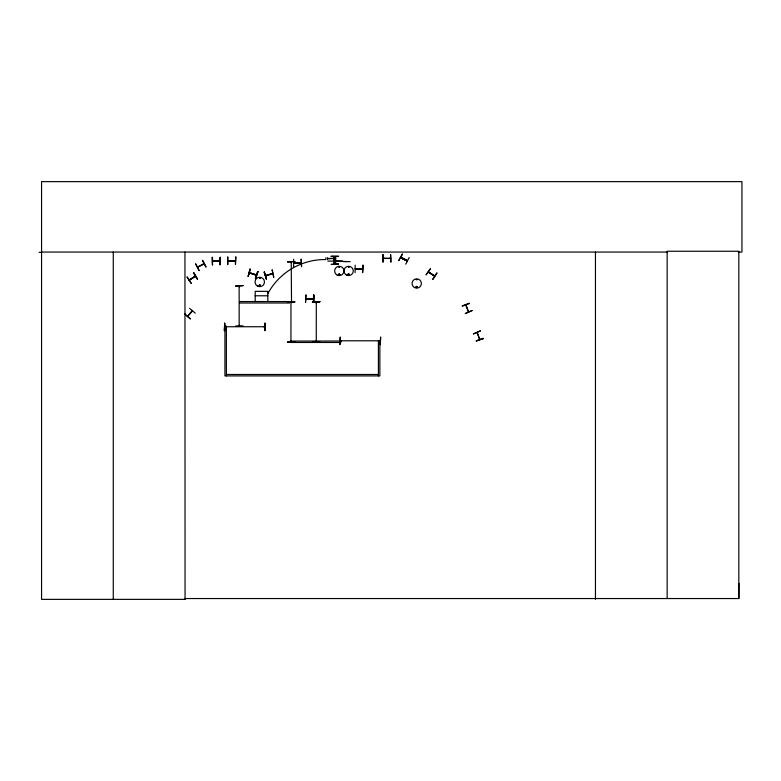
<?xml version="1.0" encoding="UTF-8"?>
<svg xmlns="http://www.w3.org/2000/svg" width="781" height="781" viewBox="0 0 781 781"><rect width="100%" height="100%" fill="white"/><g stroke="black" fill="none" stroke-linecap="round" stroke-linejoin="round"><path stroke-width="1.17" d="M738.299 252.058L741.95 252.058L741.95 181.641L41.569 181.641L41.569 599.359L185.058 599.359L184.96 598.539L738.836 598.539L738.943 583.436M203.363 263.939L203.441 264.437M428.388 272.169L434.529 276.093M428.496 271.847L434.734 275.869L433.826 275.732M477.162 332.54L479.593 339.598M479.866 339.471L477.191 332.608M195.562 276.259L189.178 279.988L189.861 279.949M239.503 286.822L239.171 286.071M291.528 262.621L291.225 261.947L291.528 301.896M291.303 302.54L291.303 302.022M291.528 301.759L291.489 301.085M291.323 341.746L291.284 341.102M315.973 341.268L316.012 342M316.305 302.188L316.266 341.99M259.067 285.25C261.41 288.121 259.995 283.308 259.438 284.86M259.282 285.309C260.307 287.291 260.239 283.61 259.341 285.553M338.886 267.063L339.686 266.956L338.934 267.151M339.989 274.609C338.437 272.178 338.808 276.23 339.774 274.892M347.975 274.248C349.361 277.04 349.312 271.798 347.975 274.6M349.019 267.161L348.336 266.77L348.882 267.317M348.141 274.287C349.029 276.113 349.244 273.018 348.238 274.199M416.312 279.608L417.122 279.705L416.371 279.51M416.078 286.793C417.464 289.585 417.415 284.343 416.078 287.144M416.234 286.832C417.132 288.658 417.347 285.563 416.341 286.744M239.132 286.227L239.171 326.028M239.132 325.355L239.171 325.96M239.474 325.872L239.464 325.355M291.196 262.104L291.196 262.621M290.962 302.022L290.942 341.785L291.001 341.082L340.819 341.014L340.819 342.469L291.059 342.469L291.059 341.014M334.424 260.551L335.098 259.878M248.143 276.337L250.301 269.191M249.285 272.92L256.402 275.176L249.364 272.667M255.436 278.544L257.945 271.505L255.387 278.524M255.485 278.553L257.642 271.407M255.748 278.632L257.915 271.495M338.856 274.17C339.179 276.289 340.409 272.959 338.866 274.307M266.341 275.478L266.458 275.693M272.686 273.506L265.579 275.722M407.301 261.079L400.702 257.632L407.34 261C392.911 254.333 404.9 258.355 407.448 260.6M402.332 254.089L398.72 260.62L402.43 254.128M405.778 264.154L409.195 257.515M225.406 327.034L224.889 327.083M293.666 262.885L301.134 262.836M264.671 327.044L264.017 326.673M383.168 258.199L383.998 258.199M389.807 258.16L390.627 258.15M380.23 341.092L379.42 340.799M219.168 260.932L219.998 260.932M305.947 298.625L313.396 298.586M355.16 268.781L362.628 269.045L355.16 269.045M465.769 305.02L468.288 311.795M192.468 311.014L187.606 316.481M189.109 280.028L195.309 276.015L194.859 276.718M430.321 268.781L426.016 274.892L430.409 268.84M428.378 272.218L429.013 272.54M432.723 279.217L436.774 272.94M432.957 279.364L437.028 273.106M260.053 278.368L259.419 277.87L260.093 278.261M234.671 260.6L235.423 260.952L227.974 260.942M234.583 260.971C238.615 260.62 224.908 260.815 228.862 260.971M224.723 326.741L264.691 326.741M225.455 327.024L224.83 327.024M383.246 258.199L390.529 258.443M340.282 340.789L341.112 340.789L340.282 341.053M219.949 261.245L212.549 261.225L219.998 261.274M306.025 298.625L313.415 298.967L305.947 298.889M184.697 313.942L190.33 318.843M189.598 308.31L195.26 313.171M192.185 310.77L187.411 316.305L192.468 310.945M195.426 276.337L189.285 280.272M316.266 341.912L316.266 341.238M259.585 277.753L259.634 277.938M348.306 274.111L348.843 274.033M256.432 275.078L249.364 272.94M187.147 277.001L191.208 283.269M316.002 302.032L316.012 302.784M204.144 263.958L197.642 267.317M195.699 263.929L199.155 270.538M202.679 260.278L206.106 266.907M197.437 267.082L203.978 263.666M265.618 275.361L272.608 273.535M462.245 305.879L469.215 303.204M462.342 306.132L469.352 303.555M480.383 330.89L473.559 333.917M473.54 333.877L480.374 330.861M483.351 338.603L476.234 340.887L483.332 338.573M476.264 340.985L483.214 338.261M264.144 272.071L266.458 279.178L264.173 272.061M228.628 260.971L228.052 260.61L235.315 260.571M235.266 260.893L228.032 260.903M340.955 341.082L340.36 340.789L341.014 340.76M212.686 260.893L213.428 261.186M383.149 254.596L383.09 262.065M227.935 257.037L227.876 264.505M390.637 258.413L383.188 258.501M293.646 259.282L293.636 266.741M301.105 259.233L301.573 266.692L301.163 259.233M287.623 261.869L295.091 261.508L287.623 261.977M295.325 263.099L299.611 263.08M293.744 263.138L301.134 263.177M287.398 301.837L295.091 301.886L289.761 302.335M319.868 301.622L312.4 302.052L319.868 301.593M312.4 302.003L319.868 301.993M224.332 330.607L224.703 323.139L224.372 330.607M265.081 323.139L265.101 330.597M243.037 326.009L235.569 326.155M235.579 326.438L243.037 326.39M263.939 326.751L264.613 326.741M379.498 340.799L380.171 340.789L340.36 340.789M287.398 341.961L294.867 341.912M287.398 342.234L294.867 342.224M312.41 342.127L319.868 342.078M312.41 342.429L319.868 342.351M39.05 252.351L41.569 252.341M41.569 252.058L667.15 252.058M331.115 256.148L338.573 256.178M331.115 256.461L338.573 256.461M327.561 258.423L333.78 258.423L327.561 258.843M333.78 258.531L335.625 258.531M333.78 258.736L335.625 258.736M334.424 259.878L335.234 259.956M334.424 260.19L335.254 260.19M334.424 260.395L335.254 260.395M334.502 260.688L335.254 260.708M327.854 261.088L342.478 261.088M350.181 261.664L334.619 261.264L346.852 261.586M212.53 264.788L212.149 257.33M355.16 265.179L355.111 272.647M356.81 269.015L361.095 269.015M255.192 295.784L267.834 295.784M226.383 374.47L378.414 374.47M249.432 272.686L256.5 274.834M466.013 304.922L468.629 311.746M402.186 258.296L406.022 260.219M429.716 272.959L433.328 275.283M184.687 313.952L190.291 318.882M212.608 261.186L219.92 261.186M193.463 272.92L197.515 279.188M187.069 277.06L191.16 283.298M202.406 260.424L205.862 267.034M195.65 263.949L199.067 270.587M272.774 273.838L265.706 275.82M264.447 271.993L266.428 279.188M315.963 341.844L316.002 341.248M291.567 301.241L291.264 302.618M391.037 262.016L390.607 254.547L390.705 262.016M382.768 254.596L382.817 262.065M264.769 323.139L264.818 330.607M227.554 257.037L227.603 264.505M224.596 323.139L224.703 330.607M738.836 598.539L738.836 251.248L667.15 251.248L667.15 598.539M595.454 252.058L595.454 599.359M379.869 340.809L379.869 375.915L224.928 375.915L224.928 326.155L226.383 326.155L226.383 375.915M378.414 340.809L378.414 375.915M335.674 256.558L335.635 264.027M335.313 256.558L335.313 264.027M335.254 256.558L335.254 264.027M334.424 256.558L334.327 264.027M334.014 256.558L334.014 264.027M327.561 257.701L327.561 259.565M325.902 257.701L325.902 259.565A65.887 65.145 88.5 0 0 267.834 293.568M313.796 295.023L313.796 302.491M313.523 295.023L313.523 302.491M267.834 301.407L267.834 291.352L255.192 291.352L255.192 301.407M220.096 257.33L220.096 264.788M184.951 252.058L185.058 599.359M113.265 252.058L113.265 599.359M250.008 269.103L248.241 276.367L250.008 269.103M193.766 272.725L197.476 279.217L193.766 272.725M472.046 310.574L465.203 313.591L472.027 310.526M272.159 269.923L273.74 277.226L272.159 269.923M235.813 256.988L235.442 264.456L235.813 256.988M243.037 285.631L235.569 286.09L243.037 285.631M340.262 337.187L339.891 344.655L340.204 337.187M380.64 337.187L380.269 344.655L380.601 337.187M220.408 257.33L220.017 264.788L220.379 257.33M338.573 264.076L331.115 264.437L338.573 264.027M363.038 265.179L362.638 272.647L363.009 265.179M305.947 295.023L305.537 302.491L305.898 295.023M313.825 295.023L313.415 302.491L313.825 295.023M289.448 301.544L239.689 301.544L239.689 302.999L289.448 302.999L289.448 301.544M212.481 264.788L212.481 257.33L212.432 264.788M346.295 274.971A4.666 4.666 0 0 0 353.285 270.929A4.666 4.666 0 0 0 346.295 266.897A4.666 4.666 0 0 0 346.295 274.971M336.962 274.961A4.657 4.657 0 0 0 343.952 270.929A4.657 4.657 0 0 0 336.962 266.897A4.657 4.657 0 0 0 336.962 274.961M414.399 287.515A4.657 4.657 0 0 0 421.379 283.483A4.657 4.657 0 0 0 414.399 279.442A4.657 4.657 0 0 0 414.399 287.515M257.408 286.041A4.725 4.725 0 0 0 264.486 281.951A4.725 4.725 0 0 0 257.408 277.86A4.725 4.725 0 0 0 257.408 286.041"/></g></svg>
